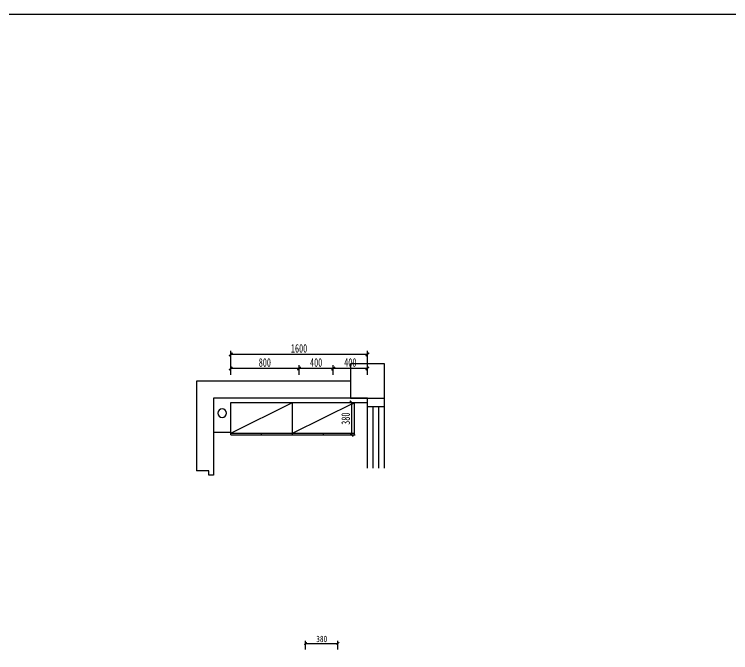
# Model space of a CAD drawing. Header units: millimetres. Extents: x 3104083 to 3173399, y -3165492 to -3044687.
# Drawn here: x 3156638 to 3165019, y -3158130 to -3150663 of the extents above; entities that cross this region are included whole.
import ezdxf

# ---------------------------------------------------------------- set-up
doc = ezdxf.new("R2010")
doc.units = ezdxf.units.MM
doc.header["$LTSCALE"] = 500
doc.header["$MEASUREMENT"] = 0
doc.header["$PDMODE"] = 2
doc.layers.get('0').update_dxf_attribs({"linetype": 'CONTINUOUS'})
doc.layers.get('DEFPOINTS').update_dxf_attribs({"linetype": 'CONTINUOUS'})
for name, color, linetype in [('D-节点尺寸', 5, 'CONTINUOUS'), ('P-完成面', 3, 'CONTINUOUS'), ('柜体', 2, 'CONTINUOUS')]:
    doc.layers.add(name, color=color, linetype=linetype)
doc.layers.add('墙体', color=6, linetype='CONTINUOUS', lineweight=25)
doc.styles.add('DIM', font='SimSun.ttf', dxfattribs={"width": 0.7})
doc.dimstyles.new('30', dxfattribs={"dimscale": 30, "dimtxt": 2.5, "dimasz": 1, "dimexe": 1, "dimexo": 1, "dimgap": 0.5, "dimtad": 1, "dimdec": 0, "dimzin": 0, "dimdsep": 46, "dimtxsty": 'DIM', "dimblk": 'ARCHTICK', "dimcen": 0, "dimclrd": 5, "dimclre": 5, "dimclrt": 35, "dimadec": 0, "dimazin": 0, "dimtfac": 0.5, "dimtdec": 0, "dimtix": 1, "dimtmove": 2, "dimatfit": 2, "dimldrblk": 'A', "dimfxl": 0, "dimtolj": 1, "dimtzin": 0, "dimlwd": -1, "dimlwe": -1, "dimarcsym": 0})
doc.dimstyles.new('40', dxfattribs={"dimscale": 40, "dimtxt": 2.5, "dimasz": 1, "dimexe": 1, "dimexo": 1, "dimgap": 0.5, "dimtad": 1, "dimdec": 0, "dimzin": 0, "dimdsep": 46, "dimtxsty": 'DIM', "dimblk": 'ARCHTICK', "dimcen": 0, "dimclrd": 5, "dimclre": 5, "dimclrt": 35, "dimadec": 0, "dimazin": 0, "dimtfac": 0.5, "dimtdec": 0, "dimtix": 1, "dimtmove": 2, "dimatfit": 2, "dimldrblk": 'A', "dimfxl": 0, "dimtolj": 1, "dimtzin": 0, "dimlwd": -1, "dimlwe": -1, "dimarcsym": 0})

# ---------------------------------------------------------------- blocks, each defined once
blk = doc.blocks.new('_ArchTick')
at = {"color": 0, "linetype": 'ByBlock', "const_width": 0.4}
blk.add_lwpolyline([(-0.5, -0.5), (0.5, 0.5)], dxfattribs=at)
blk = doc.blocks.new('*D2054')
at = {"layer": 'DEFPOINTS', "color": 0, "ltscale": 100}
for p in [(3160424.6, -3158022.5), (3160044.6, -3158122.5), (3160424.6, -3158122.5)]:
    blk.add_point(p, dxfattribs=at)
at = {"layer": 'P-完成面', "color": 5, "ltscale": 100}
for p, q in [((3160044.6, -3158092.5), (3160044.6, -3157992.5)), ((3160044.6, -3158022.5), (3160424.6, -3158022.5)), ((3160424.6, -3158092.5), (3160424.6, -3157992.5))]:
    blk.add_line(p, q, dxfattribs=at)
at = {"layer": 'P-完成面', "color": 5, "ltscale": 100, "xscale": 30, "yscale": 30, "zscale": 30, "rotation": 180}
blk.add_blockref('_ArchTick', (3160044.6, -3158022.5), dxfattribs=at)
at = {"layer": 'P-完成面', "color": 5, "ltscale": 100, "xscale": 30, "yscale": 30, "zscale": 30}
blk.add_blockref('_ArchTick', (3160424.6, -3158022.5), dxfattribs=at)
at = {"layer": 'P-完成面', "color": 35, "ltscale": 100, "insert": (3160234.6, -3157970), "char_height": 75, "attachment_point": 5, "style": 'DIM'}
blk.add_mtext('\\A1;380', dxfattribs=at)
blk = doc.blocks.new('A')
for p, q in [((-0.37, 0), (-2.13, 0)), ((-1.44, 1.15), (-1.09, 1.44)), ((-1.44, 1.15), (-0.37, 0)), ((-1.44, -1.15), (-0.37, 0)), ((-1.09, 1.44), (0, 0)), ((-1.09, -1.44), (0, 0)), ((-1.44, -1.15), (-1.09, -1.44))]:
    blk.add_line(p, q)
for points in [[(-1.44, 1.15), (-1.09, 1.44), (-0.37, 0), (0, 0)], [(-1.44, -1.15), (-1.09, -1.44), (-0.37, 0), (0, 0)]]:
    blk.add_solid(points)
blk = doc.blocks.new('55户型阳台$0$W-pipe-1')
at = {"color": 251}
blk.add_circle((0, 0), 50, dxfattribs=at)
blk = doc.blocks.new('*D2063')
at = {"layer": 'D-节点尺寸', "color": 5, "ltscale": 100}
for p, q in [((3160369.1, -3154881.8), (3160369.1, -3154766.3)), ((3160769.1, -3154881.8), (3160769.1, -3154766.3)), ((3160769.1, -3154806.3), (3160369.1, -3154806.3))]:
    blk.add_line(p, q, dxfattribs=at)
at = {"layer": 'DEFPOINTS', "color": 0, "ltscale": 100}
for p in [(3160369.1, -3154806.3), (3160369.1, -3154921.8), (3160769.1, -3154921.8, 0)]:
    blk.add_point(p, dxfattribs=at)
at = {"layer": 'D-节点尺寸', "color": 5, "ltscale": 100, "xscale": 40, "yscale": 40, "zscale": 40, "rotation": 180}
blk.add_blockref('_ArchTick', (3160369.1, -3154806.3), dxfattribs=at)
at = {"layer": 'D-节点尺寸', "color": 5, "ltscale": 100, "xscale": 40, "yscale": 40, "zscale": 40}
blk.add_blockref('_ArchTick', (3160769.1, -3154806.3), dxfattribs=at)
at = {"layer": 'D-节点尺寸', "color": 35, "ltscale": 100, "insert": (3160569.1, -3154736.3), "char_height": 100, "attachment_point": 5, "style": 'DIM'}
blk.add_mtext('\\A1;400', dxfattribs=at)
blk = doc.blocks.new('*D2064')
at = {"layer": 'D-节点尺寸', "color": 5, "ltscale": 100}
for p, q in [((3159969.1, -3154881.8), (3159969.1, -3154766.3)), ((3160369.1, -3154881.8), (3160369.1, -3154766.3)), ((3160369.1, -3154806.3), (3159969.1, -3154806.3))]:
    blk.add_line(p, q, dxfattribs=at)
at = {"layer": 'DEFPOINTS', "color": 0, "ltscale": 100}
for p in [(3159969.1, -3154806.3), (3159969.1, -3154921.8), (3160369.1, -3154921.8)]:
    blk.add_point(p, dxfattribs=at)
at = {"layer": 'D-节点尺寸', "color": 5, "ltscale": 100, "xscale": 40, "yscale": 40, "zscale": 40, "rotation": 180}
blk.add_blockref('_ArchTick', (3159969.1, -3154806.3), dxfattribs=at)
at = {"layer": 'D-节点尺寸', "color": 5, "ltscale": 100, "xscale": 40, "yscale": 40, "zscale": 40}
blk.add_blockref('_ArchTick', (3160369.1, -3154806.3), dxfattribs=at)
at = {"layer": 'D-节点尺寸', "color": 35, "ltscale": 100, "insert": (3160169.1, -3154736.3), "char_height": 100, "attachment_point": 5, "style": 'DIM'}
blk.add_mtext('\\A1;400', dxfattribs=at)
blk = doc.blocks.new('*D2065')
at = {"layer": 'D-节点尺寸', "color": 5, "ltscale": 100}
for p, q in [((3159169.1, -3154881.8), (3159169.1, -3154766.3)), ((3159969.1, -3154881.8), (3159969.1, -3154766.3)), ((3159969.1, -3154806.3), (3159169.1, -3154806.3))]:
    blk.add_line(p, q, dxfattribs=at)
at = {"layer": 'DEFPOINTS', "color": 0, "ltscale": 100}
for p in [(3159169.1, -3154806.3), (3159169.1, -3154921.8), (3159969.1, -3154921.8)]:
    blk.add_point(p, dxfattribs=at)
at = {"layer": 'D-节点尺寸', "color": 5, "ltscale": 100, "xscale": 40, "yscale": 40, "zscale": 40, "rotation": 180}
blk.add_blockref('_ArchTick', (3159169.1, -3154806.3), dxfattribs=at)
at = {"layer": 'D-节点尺寸', "color": 5, "ltscale": 100, "xscale": 40, "yscale": 40, "zscale": 40}
blk.add_blockref('_ArchTick', (3159969.1, -3154806.3), dxfattribs=at)
at = {"layer": 'D-节点尺寸', "color": 35, "ltscale": 100, "insert": (3159569.1, -3154736.3), "char_height": 100, "attachment_point": 5, "style": 'DIM'}
blk.add_mtext('\\A1;800', dxfattribs=at)
blk = doc.blocks.new('*D2066')
at = {"layer": 'D-节点尺寸', "color": 5, "ltscale": 100}
for p, q in [((3159169.1, -3154800.9), (3159169.1, -3154600.9)), ((3160769.1, -3154800.9), (3160769.1, -3154600.9)), ((3160769.1, -3154640.9), (3159169.1, -3154640.9))]:
    blk.add_line(p, q, dxfattribs=at)
at = {"layer": 'DEFPOINTS', "color": 0, "ltscale": 100}
for p in [(3159169.1, -3154640.9), (3159169.1, -3154921.8), (3160769.1, -3154921.8, 0)]:
    blk.add_point(p, dxfattribs=at)
at = {"layer": 'D-节点尺寸', "color": 5, "ltscale": 100, "xscale": 40, "yscale": 40, "zscale": 40, "rotation": 180}
blk.add_blockref('_ArchTick', (3159169.1, -3154640.9), dxfattribs=at)
at = {"layer": 'D-节点尺寸', "color": 5, "ltscale": 100, "xscale": 40, "yscale": 40, "zscale": 40}
blk.add_blockref('_ArchTick', (3160769.1, -3154640.9), dxfattribs=at)
at = {"layer": 'D-节点尺寸', "color": 35, "ltscale": 100, "insert": (3159969.1, -3154570.9), "char_height": 100, "attachment_point": 5, "style": 'DIM'}
blk.add_mtext('\\A1;1600', dxfattribs=at)
blk = doc.blocks.new('*D2067')
at = {"layer": 'D-节点尺寸', "color": 5, "ltscale": 100}
for p, q in [((3160525.4, -3155202.8), (3160624.5, -3155202.8)), ((3160584.5, -3155202.8), (3160584.5, -3155582.8)), ((3160525.4, -3155582.8), (3160624.5, -3155582.8))]:
    blk.add_line(p, q, dxfattribs=at)
at = {"layer": 'DEFPOINTS', "color": 0, "ltscale": 100}
for p in [(3160485.4, -3155202.8), (3160485.4, -3155582.8), (3160584.5, -3155582.8)]:
    blk.add_point(p, dxfattribs=at)
at = {"layer": 'D-节点尺寸', "color": 5, "ltscale": 100, "xscale": 40, "yscale": 40, "zscale": 40}
for p, rotation in [((3160584.5, -3155202.8), 90), ((3160584.5, -3155582.8), 270)]:
    blk.add_blockref('_ArchTick', p, dxfattribs=dict(at, rotation=rotation))
at = {"layer": 'D-节点尺寸', "color": 35, "ltscale": 100, "insert": (3160514.5, -3155392.8), "char_height": 100, "attachment_point": 5, "rotation": 90, "style": 'DIM'}
blk.add_mtext('\\A1;380', dxfattribs=at)

msp = doc.modelspace()

# ---------------------------------------------------------------- linework, layer by layer
at = {"layer": 'D-节点尺寸', "color": 251, "ltscale": 100}
msp.add_lwpolyline([(3104083.146, -3150662.751), (3173399.353, -3150662.751), (3173399.353, -3165492.393), (3104083.146, -3165492.393)], close=True, dxfattribs=at)
at = {"layer": 'P-完成面', "color": 3, "ltscale": 100}
msp.add_line((3159169.111, -3155202.781, 0), (3160769.111, -3155202.781, 0), dxfattribs=at)
at = {"layer": 'P-完成面', "color": 3, "ltscale": 100, "elevation": 0}
msp.add_lwpolyline([(3158969.11, -3155552.407), (3159169.111, -3155552.407), (3159169.111, -3155202.781)], dxfattribs=at)
at = {"layer": '墙体'}
for p, q in [((3160569.111, -3154952.781), (3158769.111, -3154952.781, 0)), ((3160969.111, -3155252.781, 0), (3160969.111, -3154952.781, 0)), ((3160769.111, -3155252.781, 0), (3160769.111, -3155152.781, 0)), ((3160969.111, -3155252.78, 0), (3160769.111, -3155252.78, 0)), ((3158914.061, -3156002.78, 0), (3158769.111, -3156002.78, 0))]:
    msp.add_line(p, q, dxfattribs=at)
at = {"layer": '墙体', "color": 2}
for p, q in [((3160769.111, -3155972.682, 0), (3160769.111, -3155252.78, 0)), ((3160835.777, -3155972.682, 0), (3160835.777, -3155252.78, 0)), ((3160902.444, -3155972.682, 0), (3160902.444, -3155252.78, 0)), ((3160969.111, -3155972.682, 0), (3160969.111, -3155252.78, 0))]:
    msp.add_line(p, q, dxfattribs=at)
at = {"layer": '墙体'}
msp.add_lwpolyline([(3160569.111, -3154752.781), (3160569.111, -3155152.781), (3160969.111, -3155152.781), (3160969.111, -3154752.781), (3160569.111, -3154752.781)], dxfattribs=at)
at = {"layer": '墙体', "elevation": 0}
for points in [[(3158769.111, -3154952.781), (3158769.111, -3156002.781)], [(3160769.111, -3155152.781), (3158969.111, -3155152.781), (3158969.111, -3156053.029)], [(3158969.111, -3156053.029), (3158969.111, -3156053.029), (3158914.061, -3156053.029), (3158914.061, -3156002.78)]]:
    msp.add_lwpolyline(points, dxfattribs=at)
at = {"layer": '柜体'}
for p, q in [((3159169.111, -3155562.781, 0), (3159894.111, -3155202.781, 0)), ((3159169.111, -3155582.781, 0), (3159169.111, -3155202.781, 0)), ((3159894.111, -3155582.781, 0), (3159894.111, -3155202.781, 0)), ((3159894.111, -3155562.781, 0), (3160619.111, -3155202.781, 0)), ((3160619.111, -3155582.781, 0), (3160619.111, -3155202.781, 0)), ((3159169.111, -3155562.781, 0), (3160619.111, -3155562.781, 0)), ((3159169.111, -3155582.781, 0), (3160619.111, -3155582.781, 0)), ((3159531.611, -3155582.781, 0), (3159531.611, -3155562.781, 0)), ((3160256.611, -3155582.781, 0), (3160256.611, -3155562.781, 0))]:
    msp.add_line(p, q, dxfattribs=at)

# ---------------------------------------------------------------- block references
at = {"layer": '墙体', "extrusion": (2.02594e-39, 3.30872e-23, -1), "zscale": -1, "rotation": 89.99999999999993}
msp.add_blockref('55户型阳台$0$W-pipe-1', (-3159069.111, -3155327.781, 0), dxfattribs=at)

# ---------------------------------------------------------------- dimensions: what is measured, and where the dimension line sits
at = {"layer": 'D-节点尺寸', "color": 251, "ltscale": 100}
for base, p1, p2, picture, middle in [((3159169.111, -3154640.88, 0), (3160769.111, -3154921.757, 0), (3159169.111, -3154921.757, 0), '*D2066', (3159969.111, -3154570.88, 0)), ((3159169.111, -3154806.272, 0), (3159969.111, -3154921.757, 0), (3159169.111, -3154921.757, 0), '*D2065', (3159569.111, -3154736.272, 0)), ((3159969.111, -3154806.272, 0), (3160369.111, -3154921.757, 0), (3159969.111, -3154921.757, 0), '*D2064', (3160169.111, -3154736.272, 0)), ((3160369.111, -3154806.272, 0), (3160769.111, -3154921.757, 0), (3160369.111, -3154921.757, 0), '*D2063', (3160569.111, -3154736.272, 0))]:
    dim = msp.add_linear_dim(base=base, p1=p1, p2=p2, dimstyle='40', dxfattribs=at)
    dim.commit()
    dim.dimension.update_dxf_attribs({"geometry": picture, "text_midpoint": middle})
dim = msp.add_linear_dim(base=(3160584.548, -3155582.781, 0), p1=(3160485.41, -3155202.781, 0), p2=(3160485.41, -3155582.781, 0), angle=90, dimstyle='40', dxfattribs=at)
dim.commit()
dim.dimension.update_dxf_attribs({"geometry": '*D2067', "text_midpoint": (3160514.548, -3155392.781, 0)})
at = {"layer": 'P-完成面', "color": 251, "ltscale": 100}
dim = msp.add_linear_dim(base=(3160424.6, -3158022.525), p1=(3160044.6, -3158122.525), p2=(3160424.6, -3158122.525), dimstyle='30', dxfattribs=at)
dim.commit()
dim.dimension.update_dxf_attribs({"geometry": '*D2054', "text_midpoint": (3160234.6, -3157970.025)})

doc.saveas('drawing.dxf')
